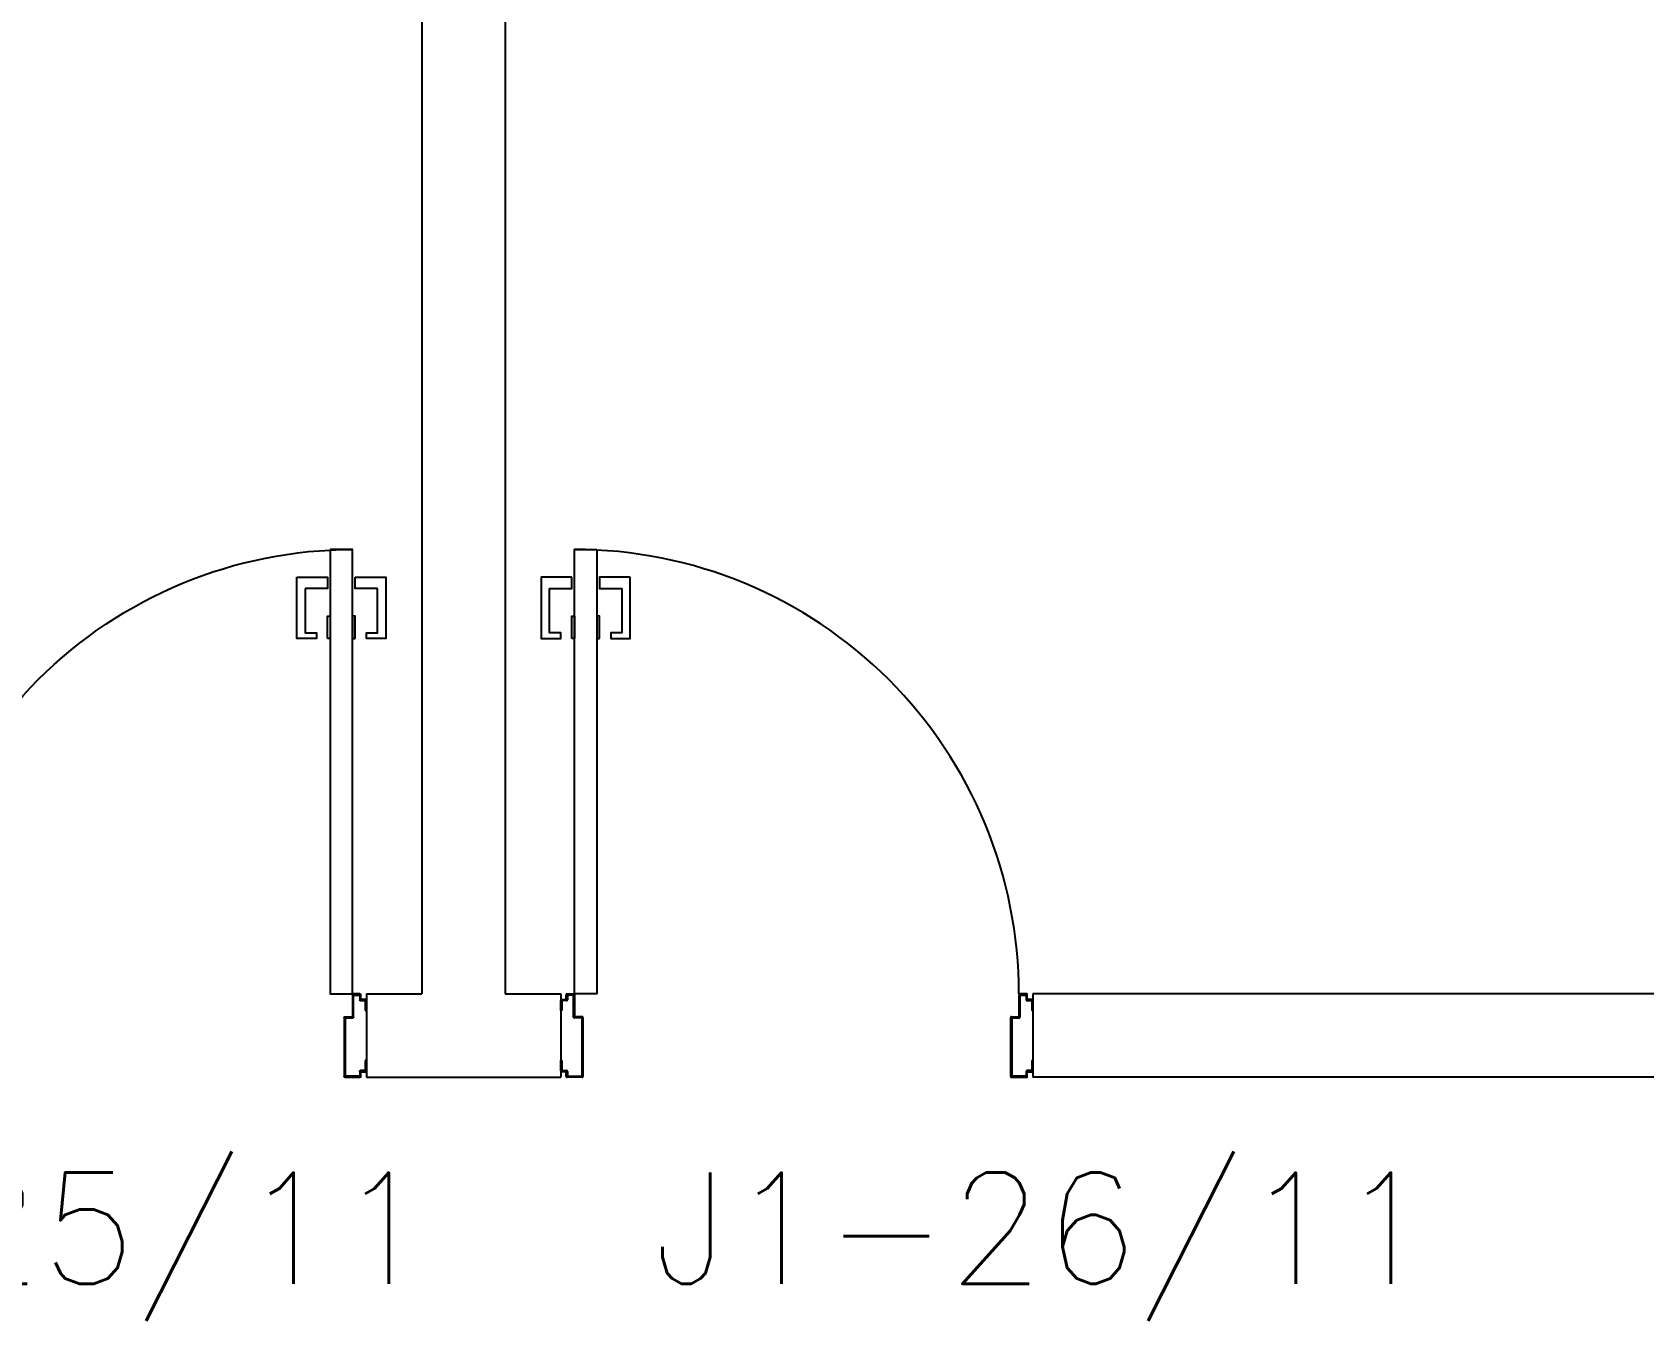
# Model space of a CAD drawing. Header units: millimetres. Extents: x 1887 to 2405, y 1100 to 1335.
# Drawn here: x 2091.408 to 2094.31, y 1267.01 to 1269.329 of the extents above; entities that cross this region are included whole.
import ezdxf

# ---------------------------------------------------------------- set-up
doc = ezdxf.new("R2010")
doc.units = ezdxf.units.MM
for name, color, linetype in [('AR-ALV', 2, 'Continuous'), ('AR-PORTA', 1, 'Continuous'), ('ENDEREÇO', 2, 'Continuous'), ('maçaneta', 1, 'Continuous'), ('mov', 1, 'Continuous'), ('PM-PERFIL U-C', 2, 'Continuous'), ('pm1', 2, 'Continuous')]:
    doc.layers.add(name, color=color, linetype=linetype)
doc.styles.add('UNB1-100', font='simplex.shx', dxfattribs={"height": 0.2})

# ---------------------------------------------------------------- blocks, each defined once
blk = doc.blocks.new('PM3')
at = {"layer": 'maçaneta'}
for points in [[(0.01999999994603741, 0.8250059495933328), (-0.03500000005396942, 0.8250059495933328), (-0.03500000005396942, 0.7150059495932908), (-5.397282620833721e-11, 0.7150059495932908), (-5.397282620833721e-11, 0.7250059495932817), (-0.02000000005398306, 0.7250059495932817), (-0.02000000005398306, 0.8035059495933297, -0.4142135623673084), (-0.01850000005399011, 0.8050059495932942), (0.01999999994603741, 0.8050059495933226)], [(0.1249999999459988, 0.8250059495933328), (0.06999999994596351, 0.8250059495933613), (0.06999999994596351, 0.8050059495933226), (0.1084999999460194, 0.8050059495932942, -0.4142135623728582), (0.1099999999460124, 0.8035059495933012), (0.1099999999460124, 0.7250059495932817), (0.08999999994597374, 0.7250059495932817), (0.08999999994597374, 0.7150059495932908), (0.1249999999459703, 0.7150059495932908)]]:
    blk.add_lwpolyline(points, format="xyb", close=True, dxfattribs=at)
for points in [[(0.01999999994606583, 0.7150059495942003), (0.01999999994606583, 0.7550059495942207), (0.02499999994606128, 0.7550059495942207), (0.02499999994606128, 0.7150059495942003)], [(0.06999999994602035, 0.7150059495942003), (0.06999999994602035, 0.7550059495942207), (0.0649999999460249, 0.7550059495942207), (0.0649999999460249, 0.7150059495942003)]]:
    blk.add_lwpolyline(points, close=True, dxfattribs=at)
at = {"layer": 'mov'}
blk.add_arc((0.024999999999892, 0.07499999999643592), 0.8000059495968699, 0, 90.00000000192969, dxfattribs=at)
at = {"layer": 'PM-PERFIL U-C'}
for p, q in [((0, 0.04500000000001592), (-2.842170943040401e-14, 0.0635000000000332)), ((0.00149999999996453, 0.06500000000002615), (0.009999999999962483, 0.06499999999999773)), ((0.001999999999981128, 0.0630000000000166), (0.001999999999981128, 0.04499999999998749)), ((0.01049999999992224, 0.0630000000000166), (0.001999999999981128, 0.0630000000000166)), ((0.009999999999962483, 0.06499999999999773), (0.009999999999962483, 0.07350000000005252)), ((0.01149999999995543, 0.07500000000004547), (0.02349999999989905, 0.07500000000004547)), ((0.01199999999994361, 0.0730000000000075), (0.01199999999991519, 0.06450000000000955)), ((0.02299999999988245, 0.0730000000000075), (0.01199999999994361, 0.0730000000000075)), ((0.02299999999988245, 0.03349999999753095), (0.02299999999988245, 0.0730000000000075)), ((0.024999999999892, 0.07350000000005252), (0.024999999999892, 0.0339999999974907)), ((0.8250059496015751, 0.07349999998402268), (0.8250059496015751, 0.03399999998146086)), ((0.8385059496015117, 0.07499999998401563), (0.8265059496015681, 0.07499999998401563)), ((0.8270059496015847, 0.07299999998397766), (0.8380059496015235, 0.07299999998397766)), ((0.8270059496015847, 0.03349999998150111), (0.8270059496015847, 0.07299999998397766)), ((0.8380059496015235, 0.07299999998397766), (0.838005949601552, 0.0644999999839797)), ((0.8395059496015449, 0.06299999998398675), (0.848005949601486, 0.06299999998398675)), ((0.8400059496015047, 0.06499999998396788), (0.8400059496015047, 0.07349999998402268)), ((0.8485059496015026, 0.0649999999839963), (0.8400059496015047, 0.06499999998396788)), ((0.848005949601486, 0.06299999998398675), (0.848005949601486, 0.04499999998395765)), ((0.8500059496014671, 0.04499999998398607), (0.8500059496014956, 0.06349999998400335)), ((0.001999999999981128, 0.04499999999998749), (0, 0.04500000000001592)), ((0.03799999999978354, 0.031999999997538), (0.0244999999998754, 0.031999999997538)), ((0.03849999999982856, 0.03399999999754755), (0.024999999999892, 0.0339999999974907)), ((0.03799999999978354, 0.031999999997538), (0.03799999999989723, -0.07299999999995066)), ((0.03999999999982151, 0.0324999999975546), (0.03999999999987836, -0.0735000000000241)), ((0.8100059496016456, 0.03249999998152475), (0.8100059496015888, -0.07350000001605395)), ((0.8115059496016386, 0.0339999999815177), (0.8250059496015751, 0.03399999998146086)), ((0.8120059496016836, 0.03199999998150815), (0.8255059496015917, 0.03199999998150815)), ((0.8120059496016836, 0.03199999998150815), (0.8120059496015699, -0.0730000000159805)), ((0.848005949601486, 0.04499999998395765), (0.8500059496014671, 0.04499999998398607)), ((0, -0.04500000000001592), (0.001999999999981128, -0.04499999999998749)), ((-2.842170943040401e-14, -0.0635000000000332), (0, -0.04500000000001592)), ((0.001999999999981128, -0.04499999999998749), (0.001999999999981128, -0.0630000000000166)), ((0.8500059496014671, -0.04500000001604576), (0.848005949601486, -0.04500000001601734)), ((0.848005949601486, -0.04500000001601734), (0.848005949601486, -0.06300000001604644)), ((0.8500059496014956, -0.06350000001606304), (0.8500059496014671, -0.04500000001604576)), ((0.009999999999962483, -0.06499999999999773), (0.00149999999996453, -0.06500000000002615)), ((0.001999999999981128, -0.0630000000000166), (0.01049999999992224, -0.0630000000000166)), ((0.009999999999962483, -0.07350000000005252), (0.009999999999962483, -0.06499999999999773)), ((0.03849839350624507, -0.07500000000001705), (0.01149999999995543, -0.07500000000004547)), ((0.01199999999991519, -0.06450000000000955), (0.01199999999994361, -0.0730000000000075)), ((0.01199999999994361, -0.0730000000000075), (0.03799999999989723, -0.07299999999995066)), ((0.8115075560952221, -0.0750000000160469), (0.8385059496015117, -0.07500000001607532)), ((0.8380059496015235, -0.07300000001603735), (0.8120059496015699, -0.0730000000159805)), ((0.838005949601552, -0.0645000000160394), (0.8380059496015235, -0.07300000001603735)), ((0.848005949601486, -0.06300000001604644), (0.8395059496015449, -0.06300000001604644)), ((0.8400059496015047, -0.07350000001608237), (0.8400059496015047, -0.06500000001602757)), ((0.8400059496015047, -0.06500000001602757), (0.8485059496015026, -0.06500000001605599))]:
    blk.add_line(p, q, dxfattribs=at)
for centre, radius, start, end in [((0.00149999999996453, 0.0635000000000332), 0.001499999999992951, 90, 180), ((0.01149999999998386, 0.07350000000005252), 0.001500000000021373, 90.00000000108618, 180), ((0.01049999999992224, 0.06450000000000955), 0.001499999999992951, 270, 0), ((0.02349999999989905, 0.07350000000008095), 0.00149999999996453, 359.9999999989138, 90), ((0.8265059496015681, 0.0734999999840511), 0.00149999999996453, 90, 180.0000000010862), ((0.8395059496015449, 0.0644999999839797), 0.001499999999992951, 180, 270), ((0.8385059496014833, 0.07349999998402268), 0.001500000000021373, 0, 89.99999999891384), ((0.8485059496015026, 0.06349999998400335), 0.001499999999992951, 0, 90), ((0.0244999999998754, 0.03349999999753095), 0.0015, 180, 270.0000000003257), ((0.03849999999982856, 0.0324999999975546), 0.0015, 4.233954391964233e-11, 90.0000000001384), ((0.8115059496016386, 0.03249999998152475), 0.0015, 89.99999999986159, 179.9999999999577), ((0.8255059496015917, 0.03349999998150111), 0.0015, 269.9999999996743, 0), ((0.00149999999996453, -0.0635000000000332), 0.001499999999992951, 180, 270), ((0.01149999999998386, -0.07350000000005252), 0.001499999999992951, 180, 269.9999999989138), ((0.01049999999992224, -0.06450000000000955), 0.001499999999992951, 0, 90), ((0.0384999999998854, -0.0735000000000241), 0.001499999999992951, 269.9386364860718, 0), ((0.8115059496015817, -0.07350000001605395), 0.001499999999992951, 180, 270.0613635139281), ((0.8395059496015449, -0.0645000000160394), 0.001499999999992951, 90, 180), ((0.8385059496014833, -0.07350000001608237), 0.001499999999992951, 270.0000000010862, 0), ((0.8485059496015026, -0.06350000001606304), 0.001499999999992951, 270, 0)]:
    blk.add_arc(centre, radius, start, end, dxfattribs=at)
at = {"layer": 'pm1'}
blk.add_lwpolyline([(0.06499999997294026, 0.8750059495951064), (0.06499999999988404, 0.07499999999822649), (0.024999999999892, 0.07499999999643592), (0.02499999997294822, 0.8750059495933158)], close=True, dxfattribs=at)

msp = doc.modelspace()

# ---------------------------------------------------------------- linework, layer by layer
at = {"layer": 'AR-ALV'}
for p, q in [((2092.109657495509, 1271.048461094829), (2092.10965749551, 1267.59846109499)), ((2092.259657495509, 1271.048461094829), (2092.25965749551, 1267.598461094833)), ((2092.00965749551, 1267.598461095095), (2092.00965749551, 1267.448461095096)), ((2092.00965749551, 1267.598461095095), (2092.10965749551, 1267.59846109499)), ((2092.25965749551, 1267.598461094833), (2092.359657495511, 1267.598461094728)), ((2092.359657495511, 1267.598461094728), (2092.359657495511, 1267.448461094728)), ((2093.209534807948, 1267.598461093128), (2093.209534807947, 1267.448461093139)), ((2095.109657495512, 1267.598461093927), (2093.209534807948, 1267.598461093108)), ((2092.00965749551, 1267.448461095096), (2092.359657495511, 1267.448461094728)), ((2095.259657495512, 1267.448461093927), (2093.209534807947, 1267.448461093108))]:
    msp.add_line(p, q, dxfattribs=at)

# ---------------------------------------------------------------- block references
at = {"layer": 'AR-PORTA', "xscale": -1}
msp.add_blockref('PM3', (2092.00965749551, 1267.523461094728), dxfattribs=at)
at = {"layer": 'AR-PORTA'}
msp.add_blockref('PM3', (2092.359657495511, 1267.523461094728), dxfattribs=at)

# ---------------------------------------------------------------- texts
at = {"layer": 'ENDEREÇO', "style": 'UNB1-100'}
for s, p in [('J1-25/11', (2090.721584737886, 1267.076979194039)), ('J1-26/11', (2092.525790523838, 1267.076979194039))]:
    msp.add_text(s, height=0.2, dxfattribs=at).set_placement(p)

doc.saveas('drawing.dxf')
